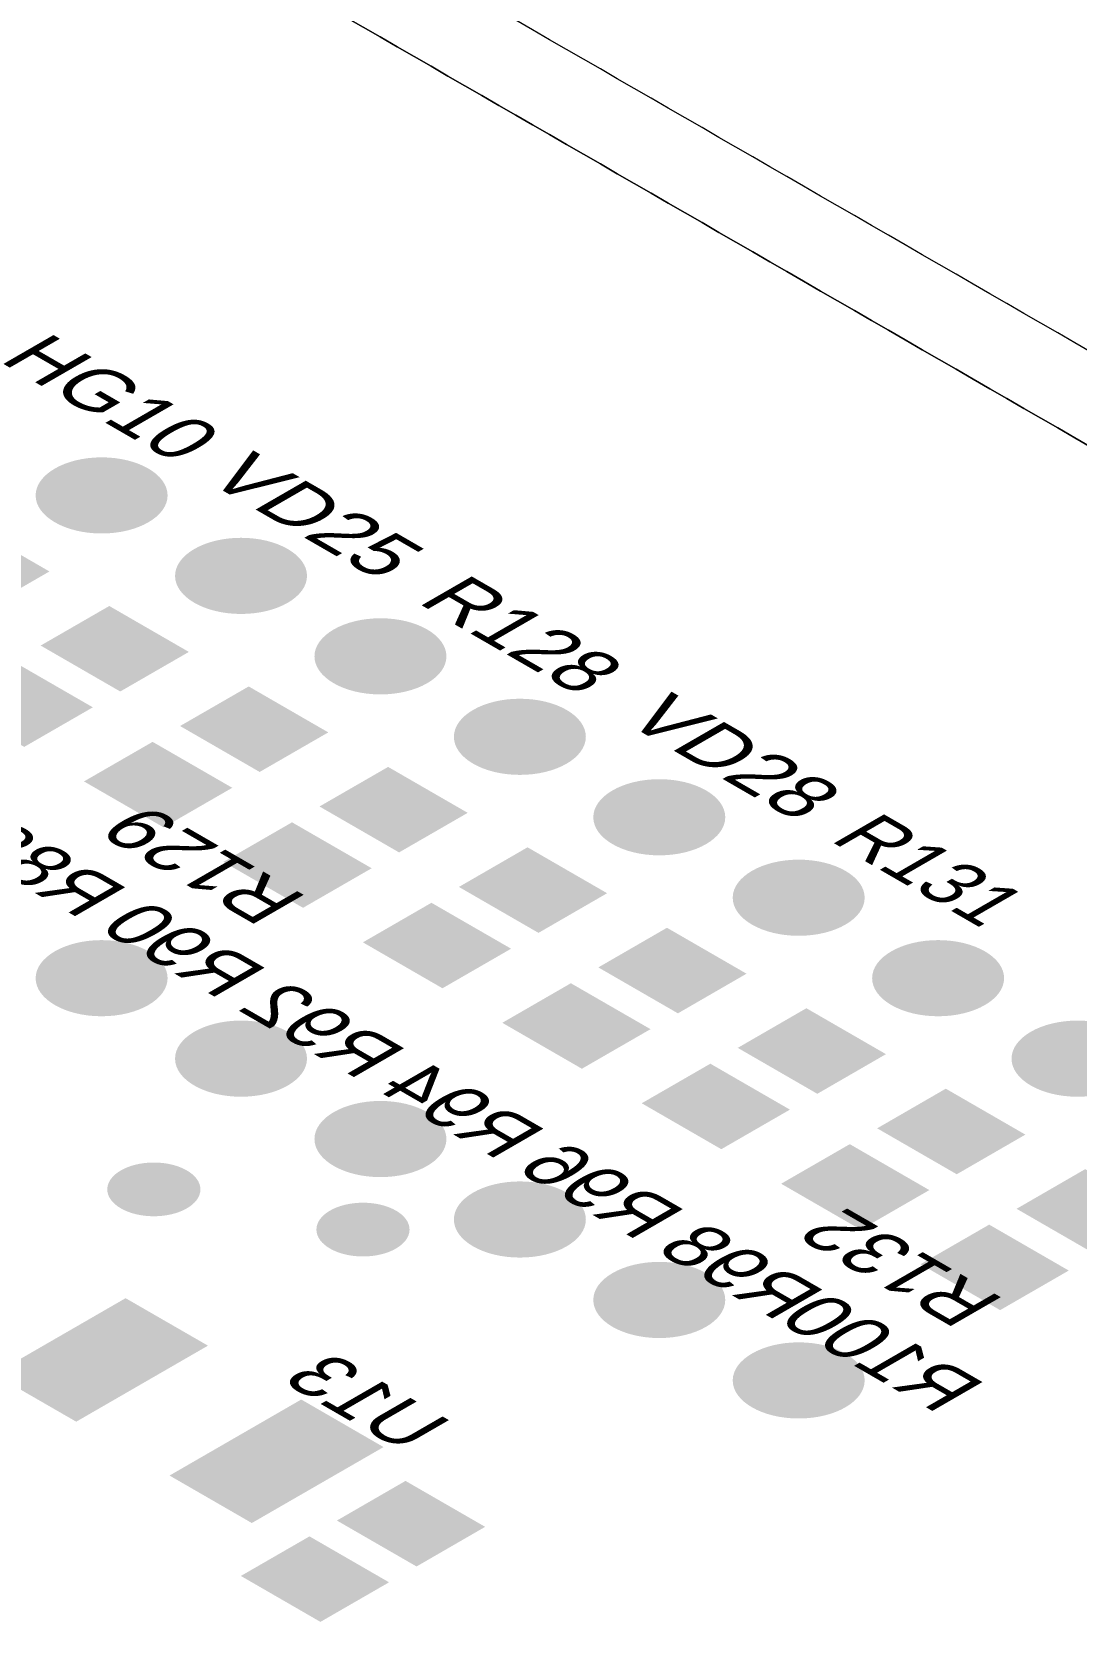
# Model space of a CAD drawing. Header units: millimetres. Extents: x -6 to 177, y -65 to 42.
# Drawn here: x 139.91 to 153.36, y -25.05 to -4.51 of the extents above; entities that cross this region are included whole.
import ezdxf

# ---------------------------------------------------------------- set-up
doc = ezdxf.new("R2010")
doc.units = ezdxf.units.MM
for name, color, linetype, true_color in [('Bottom Layer- Bottom', 7, 'Continuous', 0xffffff), ('Bottom Overlay- Bot Silk', 7, 'Continuous', 0xffffff), ('Bottom Paste- Bot Paste', 7, 'Continuous', 0xffffff), ('Bottom Solder- Bot Mask', 7, 'Continuous', 0xffffff), ('Multi-Layer', 7, 'Continuous', 0xffffff), ('Pad Holes', 7, 'Continuous', 0xffffff), ('Top Layer- Top', 7, 'Continuous', 0xffffff), ('Top Overlay- Top Silk', 7, 'Continuous', 0xffffff), ('Top Paste- Top Paste', 7, 'Continuous', 0xffffff), ('Top Solder- Top Mask', 7, 'Continuous', 0xffffff), ('Via Holes', 7, 'Continuous', 0xffffff)]:
    doc.layers.add(name, color=color, linetype=linetype, true_color=true_color)
doc.styles.add('Arial', font='')
doc.styles.get('Arial').set_extended_font_data('Arial')

# ---------------------------------------------------------------- blocks, each defined once
blk = doc.blocks.new('RES_0805_2012_B_255')
at = {"layer": 'Bottom Layer- Bottom', "linetype": 'Continuous', "lineweight": 18}
for points in [[(142.846, -14.009), (141.892, -13.458), (142.705, -12.988), (143.659, -13.54)], [(141.609, -14.723), (140.654, -14.172), (141.467, -13.703), (142.422, -14.254)]]:
    blk.add_hatch(color=7, dxfattribs=at).paths.add_polyline_path(points, flags=0)
at = {"layer": 'Bottom Paste- Bot Paste', "linetype": 'Continuous', "lineweight": 18}
for points in [[(142.846, -14.009), (141.892, -13.458), (142.705, -12.988), (143.659, -13.54)], [(141.609, -14.723), (140.654, -14.172), (141.467, -13.703), (142.422, -14.254)]]:
    blk.add_hatch(color=7, dxfattribs=at).paths.add_polyline_path(points, flags=0)
at = {"layer": 'Bottom Solder- Bot Mask', "linetype": 'Continuous', "lineweight": 18}
for points in [[(142.846, -14.05), (141.821, -13.458), (142.705, -12.948), (143.73, -13.54)], [(141.609, -14.764), (140.583, -14.172), (141.467, -13.662), (142.493, -14.254)]]:
    blk.add_hatch(color=7, dxfattribs=at).paths.add_polyline_path(points, flags=0)
blk = doc.blocks.new('RES_0805_2012_B_253')
at = {"layer": 'Bottom Layer- Bottom', "linetype": 'Continuous', "lineweight": 18}
for points in [[(148.234, -17.12), (147.28, -16.569), (148.093, -16.099), (149.048, -16.65)], [(146.997, -17.834), (146.042, -17.283), (146.855, -16.814), (147.81, -17.365)]]:
    blk.add_hatch(color=7, dxfattribs=at).paths.add_polyline_path(points, flags=0)
at = {"layer": 'Bottom Paste- Bot Paste', "linetype": 'Continuous', "lineweight": 18}
for points in [[(148.234, -17.12), (147.28, -16.569), (148.093, -16.099), (149.048, -16.65)], [(146.997, -17.834), (146.042, -17.283), (146.855, -16.814), (147.81, -17.365)]]:
    blk.add_hatch(color=7, dxfattribs=at).paths.add_polyline_path(points, flags=0)
at = {"layer": 'Bottom Solder- Bot Mask', "linetype": 'Continuous', "lineweight": 18}
for points in [[(148.234, -17.161), (147.209, -16.569), (148.093, -16.058), (149.118, -16.65)], [(146.997, -17.875), (145.972, -17.283), (146.855, -16.773), (147.881, -17.365)]]:
    blk.add_hatch(color=7, dxfattribs=at).paths.add_polyline_path(points, flags=0)
blk = doc.blocks.new('RES_0805_2012_B_249')
at = {"layer": 'Bottom Layer- Bottom', "linetype": 'Continuous', "lineweight": 18}
for points in [[(153.622, -20.231), (152.668, -19.68), (153.481, -19.21), (154.436, -19.761)], [(152.385, -20.945), (151.43, -20.394), (152.244, -19.925), (153.198, -20.476)]]:
    blk.add_hatch(color=7, dxfattribs=at).paths.add_polyline_path(points, flags=0)
at = {"layer": 'Bottom Paste- Bot Paste', "linetype": 'Continuous', "lineweight": 18}
for points in [[(153.622, -20.231), (152.668, -19.68), (153.481, -19.21), (154.436, -19.761)], [(152.385, -20.945), (151.43, -20.394), (152.244, -19.925), (153.198, -20.476)]]:
    blk.add_hatch(color=7, dxfattribs=at).paths.add_polyline_path(points, flags=0)
at = {"layer": 'Bottom Solder- Bot Mask', "linetype": 'Continuous', "lineweight": 18}
for points in [[(153.622, -20.272), (152.597, -19.68), (153.481, -19.169), (154.506, -19.761)], [(152.385, -20.986), (151.36, -20.394), (152.244, -19.884), (153.269, -20.476)]]:
    blk.add_hatch(color=7, dxfattribs=at).paths.add_polyline_path(points, flags=0)
blk = doc.blocks.new('RES_0805_2012_B_99')
at = {"layer": 'Bottom Layer- Bottom', "linetype": 'Continuous', "lineweight": 18}
for points in [[(139.254, -11.935), (138.299, -11.384), (139.113, -10.915), (140.067, -11.466)], [(138.017, -12.65), (137.062, -12.098), (137.875, -11.629), (138.83, -12.18)]]:
    blk.add_hatch(color=7, dxfattribs=at).paths.add_polyline_path(points, flags=0)
at = {"layer": 'Bottom Paste- Bot Paste', "linetype": 'Continuous', "lineweight": 18}
for points in [[(139.254, -11.935), (138.299, -11.384), (139.113, -10.915), (140.067, -11.466)], [(138.017, -12.65), (137.062, -12.098), (137.875, -11.629), (138.83, -12.18)]]:
    blk.add_hatch(color=7, dxfattribs=at).paths.add_polyline_path(points, flags=0)
at = {"layer": 'Bottom Solder- Bot Mask', "linetype": 'Continuous', "lineweight": 18}
for points in [[(139.254, -11.976), (138.229, -11.384), (139.113, -10.874), (140.138, -11.466)], [(138.017, -12.69), (136.991, -12.098), (137.875, -11.588), (138.901, -12.18)]]:
    blk.add_hatch(color=7, dxfattribs=at).paths.add_polyline_path(points, flags=0)
blk = doc.blocks.new('RES_0805_2012_B_98')
at = {"layer": 'Bottom Layer- Bottom', "linetype": 'Continuous', "lineweight": 18}
for points in [[(144.642, -15.046), (143.688, -14.495), (144.501, -14.025), (145.455, -14.577)], [(143.405, -15.76), (142.45, -15.209), (143.263, -14.74), (144.218, -15.291)]]:
    blk.add_hatch(color=7, dxfattribs=at).paths.add_polyline_path(points, flags=0)
at = {"layer": 'Bottom Paste- Bot Paste', "linetype": 'Continuous', "lineweight": 18}
for points in [[(144.642, -15.046), (143.688, -14.495), (144.501, -14.025), (145.455, -14.577)], [(143.405, -15.76), (142.45, -15.209), (143.263, -14.74), (144.218, -15.291)]]:
    blk.add_hatch(color=7, dxfattribs=at).paths.add_polyline_path(points, flags=0)
at = {"layer": 'Bottom Solder- Bot Mask', "linetype": 'Continuous', "lineweight": 18}
for points in [[(144.642, -15.087), (143.617, -14.495), (144.501, -13.985), (145.526, -14.577)], [(143.405, -15.801), (142.379, -15.209), (143.263, -14.699), (144.289, -15.291)]]:
    blk.add_hatch(color=7, dxfattribs=at).paths.add_polyline_path(points, flags=0)
blk = doc.blocks.new('RES_0805_2012_B_96')
at = {"layer": 'Bottom Layer- Bottom', "linetype": 'Continuous', "lineweight": 18}
for points in [[(146.438, -16.083), (145.484, -15.532), (146.297, -15.062), (147.251, -15.613)], [(145.201, -16.797), (144.246, -16.246), (145.059, -15.777), (146.014, -16.328)]]:
    blk.add_hatch(color=7, dxfattribs=at).paths.add_polyline_path(points, flags=0)
at = {"layer": 'Bottom Paste- Bot Paste', "linetype": 'Continuous', "lineweight": 18}
for points in [[(146.438, -16.083), (145.484, -15.532), (146.297, -15.062), (147.251, -15.613)], [(145.201, -16.797), (144.246, -16.246), (145.059, -15.777), (146.014, -16.328)]]:
    blk.add_hatch(color=7, dxfattribs=at).paths.add_polyline_path(points, flags=0)
at = {"layer": 'Bottom Solder- Bot Mask', "linetype": 'Continuous', "lineweight": 18}
for points in [[(146.438, -16.124), (145.413, -15.532), (146.297, -15.021), (147.322, -15.613)], [(145.201, -16.838), (144.176, -16.246), (145.059, -15.736), (146.085, -16.328)]]:
    blk.add_hatch(color=7, dxfattribs=at).paths.add_polyline_path(points, flags=0)
blk = doc.blocks.new('RES_0805_2012_B_95')
at = {"layer": 'Bottom Layer- Bottom', "linetype": 'Continuous', "lineweight": 18}
for points in [[(141.05, -12.972), (140.096, -12.421), (140.909, -11.951), (141.863, -12.503)], [(139.813, -13.687), (138.858, -13.135), (139.671, -12.666), (140.626, -13.217)]]:
    blk.add_hatch(color=7, dxfattribs=at).paths.add_polyline_path(points, flags=0)
at = {"layer": 'Bottom Paste- Bot Paste', "linetype": 'Continuous', "lineweight": 18}
for points in [[(141.05, -12.972), (140.096, -12.421), (140.909, -11.951), (141.863, -12.503)], [(139.813, -13.687), (138.858, -13.135), (139.671, -12.666), (140.626, -13.217)]]:
    blk.add_hatch(color=7, dxfattribs=at).paths.add_polyline_path(points, flags=0)
at = {"layer": 'Bottom Solder- Bot Mask', "linetype": 'Continuous', "lineweight": 18}
for points in [[(141.05, -13.013), (140.025, -12.421), (140.909, -11.911), (141.934, -12.503)], [(139.813, -13.727), (138.787, -13.135), (139.671, -12.625), (140.697, -13.217)]]:
    blk.add_hatch(color=7, dxfattribs=at).paths.add_polyline_path(points, flags=0)
blk = doc.blocks.new('RES_0805_2012_B_86')
at = {"layer": 'Bottom Layer- Bottom', "linetype": 'Continuous', "lineweight": 18}
for points in [[(150.03, -18.157), (149.076, -17.606), (149.889, -17.136), (150.844, -17.687)], [(148.793, -18.871), (147.838, -18.32), (148.652, -17.851), (149.606, -18.402)]]:
    blk.add_hatch(color=7, dxfattribs=at).paths.add_polyline_path(points, flags=0)
at = {"layer": 'Bottom Paste- Bot Paste', "linetype": 'Continuous', "lineweight": 18}
for points in [[(150.03, -18.157), (149.076, -17.606), (149.889, -17.136), (150.844, -17.687)], [(148.793, -18.871), (147.838, -18.32), (148.652, -17.851), (149.606, -18.402)]]:
    blk.add_hatch(color=7, dxfattribs=at).paths.add_polyline_path(points, flags=0)
at = {"layer": 'Bottom Solder- Bot Mask', "linetype": 'Continuous', "lineweight": 18}
for points in [[(150.03, -18.198), (149.005, -17.606), (149.889, -17.095), (150.914, -17.687)], [(148.793, -18.912), (147.768, -18.32), (148.652, -17.81), (149.677, -18.402)]]:
    blk.add_hatch(color=7, dxfattribs=at).paths.add_polyline_path(points, flags=0)
blk = doc.blocks.new('RES_0805_2012_B_85')
at = {"layer": 'Bottom Layer- Bottom', "linetype": 'Continuous', "lineweight": 18}
for points in [[(151.826, -19.194), (150.872, -18.643), (151.685, -18.173), (152.64, -18.724)], [(150.589, -19.908), (149.634, -19.357), (150.448, -18.888), (151.402, -19.439)]]:
    blk.add_hatch(color=7, dxfattribs=at).paths.add_polyline_path(points, flags=0)
at = {"layer": 'Bottom Paste- Bot Paste', "linetype": 'Continuous', "lineweight": 18}
for points in [[(151.826, -19.194), (150.872, -18.643), (151.685, -18.173), (152.64, -18.724)], [(150.589, -19.908), (149.634, -19.357), (150.448, -18.888), (151.402, -19.439)]]:
    blk.add_hatch(color=7, dxfattribs=at).paths.add_polyline_path(points, flags=0)
at = {"layer": 'Bottom Solder- Bot Mask', "linetype": 'Continuous', "lineweight": 18}
for points in [[(151.826, -19.235), (150.801, -18.643), (151.685, -18.132), (152.71, -18.724)], [(150.589, -19.949), (149.564, -19.357), (150.448, -18.847), (151.473, -19.439)]]:
    blk.add_hatch(color=7, dxfattribs=at).paths.add_polyline_path(points, flags=0)
blk = doc.blocks.new('DC_10_18')
at = {"layer": 'Bottom Layer- Bottom', "linetype": 'Continuous', "lineweight": 18}
h = blk.add_hatch(color=7, dxfattribs=at)
edge = h.paths.add_edge_path(flags=0)
edge.add_ellipse((140.81, -10.486), major_axis=(-0.8, 0), ratio=0.57735, start_angle=0, end_angle=360)
h = blk.add_hatch(color=7, dxfattribs=at)
edge = h.paths.add_edge_path(flags=0)
edge.add_ellipse((142.606, -11.523), major_axis=(-0.8, 0), ratio=0.57735, start_angle=0, end_angle=360)
h = blk.add_hatch(color=7, dxfattribs=at)
edge = h.paths.add_edge_path(flags=0)
edge.add_ellipse((144.402, -12.56), major_axis=(-0.8, 0), ratio=0.57735, start_angle=0, end_angle=360)
h = blk.add_hatch(color=7, dxfattribs=at)
edge = h.paths.add_edge_path(flags=0)
edge.add_ellipse((146.198, -13.597), major_axis=(-0.8, 0), ratio=0.57735, start_angle=0, end_angle=360)
h = blk.add_hatch(color=7, dxfattribs=at)
edge = h.paths.add_edge_path(flags=0)
edge.add_ellipse((147.994, -14.634), major_axis=(-0.8, 0), ratio=0.57735, start_angle=0, end_angle=360)
h = blk.add_hatch(color=7, dxfattribs=at)
edge = h.paths.add_edge_path(flags=0)
edge.add_ellipse((149.79, -15.671), major_axis=(-0.8, 0), ratio=0.57735, start_angle=0, end_angle=360)
h = blk.add_hatch(color=7, dxfattribs=at)
edge = h.paths.add_edge_path(flags=0)
edge.add_ellipse((140.81, -16.708), major_axis=(-0.8, 0), ratio=0.57735, start_angle=0, end_angle=360)
h = blk.add_hatch(color=7, dxfattribs=at)
edge = h.paths.add_edge_path(flags=0)
edge.add_ellipse((151.586, -16.708), major_axis=(-0.8, 0), ratio=0.57735, start_angle=0, end_angle=360)
h = blk.add_hatch(color=7, dxfattribs=at)
edge = h.paths.add_edge_path(flags=0)
edge.add_ellipse((142.606, -17.745), major_axis=(-0.8, 0), ratio=0.57735, start_angle=0, end_angle=360)
h = blk.add_hatch(color=7, dxfattribs=at)
edge = h.paths.add_edge_path(flags=0)
edge.add_ellipse((153.382, -17.745), major_axis=(-0.8, 0), ratio=0.57735, start_angle=0, end_angle=360)
h = blk.add_hatch(color=7, dxfattribs=at)
edge = h.paths.add_edge_path(flags=0)
edge.add_ellipse((144.402, -18.781), major_axis=(-0.8, 0), ratio=0.57735, start_angle=0, end_angle=360)
h = blk.add_hatch(color=7, dxfattribs=at)
edge = h.paths.add_edge_path(flags=0)
edge.add_ellipse((146.198, -19.818), major_axis=(-0.8, 0), ratio=0.57735, start_angle=0, end_angle=360)
h = blk.add_hatch(color=7, dxfattribs=at)
edge = h.paths.add_edge_path(flags=0)
edge.add_ellipse((147.994, -20.855), major_axis=(-0.8, 0), ratio=0.57735, start_angle=0, end_angle=360)
h = blk.add_hatch(color=7, dxfattribs=at)
edge = h.paths.add_edge_path(flags=0)
edge.add_ellipse((149.79, -21.892), major_axis=(-0.8, 0), ratio=0.57735, start_angle=0, end_angle=360)
at = {"layer": 'Bottom Solder- Bot Mask', "linetype": 'Continuous', "lineweight": 18}
h = blk.add_hatch(color=7, dxfattribs=at)
edge = h.paths.add_edge_path(flags=0)
edge.add_ellipse((140.81, -10.486), major_axis=(-0.85, 0), ratio=0.57735, start_angle=0, end_angle=360)
h = blk.add_hatch(color=7, dxfattribs=at)
edge = h.paths.add_edge_path(flags=0)
edge.add_ellipse((142.606, -11.523), major_axis=(-0.85, 0), ratio=0.57735, start_angle=0, end_angle=360)
h = blk.add_hatch(color=7, dxfattribs=at)
edge = h.paths.add_edge_path(flags=0)
edge.add_ellipse((144.402, -12.56), major_axis=(-0.85, 0), ratio=0.57735, start_angle=0, end_angle=360)
h = blk.add_hatch(color=7, dxfattribs=at)
edge = h.paths.add_edge_path(flags=0)
edge.add_ellipse((146.198, -13.597), major_axis=(-0.85, 0), ratio=0.57735, start_angle=0, end_angle=360)
h = blk.add_hatch(color=7, dxfattribs=at)
edge = h.paths.add_edge_path(flags=0)
edge.add_ellipse((147.994, -14.634), major_axis=(-0.85, 0), ratio=0.57735, start_angle=0, end_angle=360)
h = blk.add_hatch(color=7, dxfattribs=at)
edge = h.paths.add_edge_path(flags=0)
edge.add_ellipse((149.79, -15.671), major_axis=(-0.85, 0), ratio=0.57735, start_angle=0, end_angle=360)
h = blk.add_hatch(color=7, dxfattribs=at)
edge = h.paths.add_edge_path(flags=0)
edge.add_ellipse((140.81, -16.708), major_axis=(-0.85, 0), ratio=0.57735, start_angle=0, end_angle=360)
h = blk.add_hatch(color=7, dxfattribs=at)
edge = h.paths.add_edge_path(flags=0)
edge.add_ellipse((151.586, -16.708), major_axis=(-0.85, 0), ratio=0.57735, start_angle=0, end_angle=360)
h = blk.add_hatch(color=7, dxfattribs=at)
edge = h.paths.add_edge_path(flags=0)
edge.add_ellipse((142.606, -17.745), major_axis=(-0.85, 0), ratio=0.57735, start_angle=0, end_angle=360)
h = blk.add_hatch(color=7, dxfattribs=at)
edge = h.paths.add_edge_path(flags=0)
edge.add_ellipse((153.382, -17.745), major_axis=(-0.85, 0), ratio=0.57735, start_angle=0, end_angle=360)
h = blk.add_hatch(color=7, dxfattribs=at)
edge = h.paths.add_edge_path(flags=0)
edge.add_ellipse((144.402, -18.781), major_axis=(-0.85, 0), ratio=0.57735, start_angle=0, end_angle=360)
h = blk.add_hatch(color=7, dxfattribs=at)
edge = h.paths.add_edge_path(flags=0)
edge.add_ellipse((146.198, -19.818), major_axis=(-0.85, 0), ratio=0.57735, start_angle=0, end_angle=360)
h = blk.add_hatch(color=7, dxfattribs=at)
edge = h.paths.add_edge_path(flags=0)
edge.add_ellipse((147.994, -20.855), major_axis=(-0.85, 0), ratio=0.57735, start_angle=0, end_angle=360)
h = blk.add_hatch(color=7, dxfattribs=at)
edge = h.paths.add_edge_path(flags=0)
edge.add_ellipse((149.79, -21.892), major_axis=(-0.85, 0), ratio=0.57735, start_angle=0, end_angle=360)
at = {"layer": 'Multi-Layer', "linetype": 'Continuous', "lineweight": 18}
h = blk.add_hatch(color=9, dxfattribs=at)
edge = h.paths.add_edge_path(flags=0)
edge.add_ellipse((140.81, -10.486), major_axis=(-0.8, 0), ratio=0.57735, start_angle=0, end_angle=360)
h = blk.add_hatch(color=9, dxfattribs=at)
edge = h.paths.add_edge_path(flags=0)
edge.add_ellipse((142.606, -11.523), major_axis=(-0.8, 0), ratio=0.57735, start_angle=0, end_angle=360)
h = blk.add_hatch(color=9, dxfattribs=at)
edge = h.paths.add_edge_path(flags=0)
edge.add_ellipse((144.402, -12.56), major_axis=(-0.8, 0), ratio=0.57735, start_angle=0, end_angle=360)
h = blk.add_hatch(color=9, dxfattribs=at)
edge = h.paths.add_edge_path(flags=0)
edge.add_ellipse((146.198, -13.597), major_axis=(-0.8, 0), ratio=0.57735, start_angle=0, end_angle=360)
h = blk.add_hatch(color=9, dxfattribs=at)
edge = h.paths.add_edge_path(flags=0)
edge.add_ellipse((147.994, -14.634), major_axis=(-0.8, 0), ratio=0.57735, start_angle=0, end_angle=360)
h = blk.add_hatch(color=9, dxfattribs=at)
edge = h.paths.add_edge_path(flags=0)
edge.add_ellipse((149.79, -15.671), major_axis=(-0.8, 0), ratio=0.57735, start_angle=0, end_angle=360)
h = blk.add_hatch(color=9, dxfattribs=at)
edge = h.paths.add_edge_path(flags=0)
edge.add_ellipse((140.81, -16.708), major_axis=(-0.8, 0), ratio=0.57735, start_angle=0, end_angle=360)
h = blk.add_hatch(color=9, dxfattribs=at)
edge = h.paths.add_edge_path(flags=0)
edge.add_ellipse((151.586, -16.708), major_axis=(-0.8, 0), ratio=0.57735, start_angle=0, end_angle=360)
h = blk.add_hatch(color=9, dxfattribs=at)
edge = h.paths.add_edge_path(flags=0)
edge.add_ellipse((142.606, -17.745), major_axis=(-0.8, 0), ratio=0.57735, start_angle=0, end_angle=360)
h = blk.add_hatch(color=9, dxfattribs=at)
edge = h.paths.add_edge_path(flags=0)
edge.add_ellipse((153.382, -17.745), major_axis=(-0.8, 0), ratio=0.57735, start_angle=0, end_angle=360)
h = blk.add_hatch(color=9, dxfattribs=at)
edge = h.paths.add_edge_path(flags=0)
edge.add_ellipse((144.402, -18.781), major_axis=(-0.8, 0), ratio=0.57735, start_angle=0, end_angle=360)
h = blk.add_hatch(color=9, dxfattribs=at)
edge = h.paths.add_edge_path(flags=0)
edge.add_ellipse((146.198, -19.818), major_axis=(-0.8, 0), ratio=0.57735, start_angle=0, end_angle=360)
h = blk.add_hatch(color=9, dxfattribs=at)
edge = h.paths.add_edge_path(flags=0)
edge.add_ellipse((147.994, -20.855), major_axis=(-0.8, 0), ratio=0.57735, start_angle=0, end_angle=360)
h = blk.add_hatch(color=9, dxfattribs=at)
edge = h.paths.add_edge_path(flags=0)
edge.add_ellipse((149.79, -21.892), major_axis=(-0.8, 0), ratio=0.57735, start_angle=0, end_angle=360)
at = {"layer": 'Pad Holes', "linetype": 'Continuous', "lineweight": 18}
h = blk.add_hatch(color=7, dxfattribs=at)
edge = h.paths.add_edge_path(flags=0)
edge.add_ellipse((140.81, -10.486), major_axis=(-0.4, 0), ratio=0.57735, start_angle=0, end_angle=360)
h = blk.add_hatch(color=7, dxfattribs=at)
edge = h.paths.add_edge_path(flags=0)
edge.add_ellipse((142.606, -11.523), major_axis=(-0.4, 0), ratio=0.57735, start_angle=0, end_angle=360)
h = blk.add_hatch(color=7, dxfattribs=at)
edge = h.paths.add_edge_path(flags=0)
edge.add_ellipse((144.402, -12.56), major_axis=(-0.4, 0), ratio=0.57735, start_angle=0, end_angle=360)
h = blk.add_hatch(color=7, dxfattribs=at)
edge = h.paths.add_edge_path(flags=0)
edge.add_ellipse((146.198, -13.597), major_axis=(-0.4, 0), ratio=0.57735, start_angle=0, end_angle=360)
h = blk.add_hatch(color=7, dxfattribs=at)
edge = h.paths.add_edge_path(flags=0)
edge.add_ellipse((147.994, -14.634), major_axis=(-0.4, 0), ratio=0.57735, start_angle=0, end_angle=360)
h = blk.add_hatch(color=7, dxfattribs=at)
edge = h.paths.add_edge_path(flags=0)
edge.add_ellipse((149.79, -15.671), major_axis=(-0.4, 0), ratio=0.57735, start_angle=0, end_angle=360)
h = blk.add_hatch(color=7, dxfattribs=at)
edge = h.paths.add_edge_path(flags=0)
edge.add_ellipse((140.81, -16.708), major_axis=(-0.4, 0), ratio=0.57735, start_angle=0, end_angle=360)
h = blk.add_hatch(color=7, dxfattribs=at)
edge = h.paths.add_edge_path(flags=0)
edge.add_ellipse((151.586, -16.708), major_axis=(-0.4, 0), ratio=0.57735, start_angle=0, end_angle=360)
h = blk.add_hatch(color=7, dxfattribs=at)
edge = h.paths.add_edge_path(flags=0)
edge.add_ellipse((142.606, -17.745), major_axis=(-0.4, 0), ratio=0.57735, start_angle=0, end_angle=360)
h = blk.add_hatch(color=7, dxfattribs=at)
edge = h.paths.add_edge_path(flags=0)
edge.add_ellipse((153.382, -17.745), major_axis=(-0.4, 0), ratio=0.57735, start_angle=0, end_angle=360)
h = blk.add_hatch(color=7, dxfattribs=at)
edge = h.paths.add_edge_path(flags=0)
edge.add_ellipse((144.402, -18.781), major_axis=(-0.4, 0), ratio=0.57735, start_angle=0, end_angle=360)
h = blk.add_hatch(color=7, dxfattribs=at)
edge = h.paths.add_edge_path(flags=0)
edge.add_ellipse((146.198, -19.818), major_axis=(-0.4, 0), ratio=0.57735, start_angle=0, end_angle=360)
h = blk.add_hatch(color=7, dxfattribs=at)
edge = h.paths.add_edge_path(flags=0)
edge.add_ellipse((147.994, -20.855), major_axis=(-0.4, 0), ratio=0.57735, start_angle=0, end_angle=360)
h = blk.add_hatch(color=7, dxfattribs=at)
edge = h.paths.add_edge_path(flags=0)
edge.add_ellipse((149.79, -21.892), major_axis=(-0.4, 0), ratio=0.57735, start_angle=0, end_angle=360)
at = {"layer": 'Top Layer- Top', "linetype": 'Continuous', "lineweight": 18}
h = blk.add_hatch(color=7, dxfattribs=at)
edge = h.paths.add_edge_path(flags=0)
edge.add_ellipse((140.81, -10.486), major_axis=(-0.8, 0), ratio=0.57735, start_angle=0, end_angle=360)
h = blk.add_hatch(color=7, dxfattribs=at)
edge = h.paths.add_edge_path(flags=0)
edge.add_ellipse((142.606, -11.523), major_axis=(-0.8, 0), ratio=0.57735, start_angle=0, end_angle=360)
h = blk.add_hatch(color=7, dxfattribs=at)
edge = h.paths.add_edge_path(flags=0)
edge.add_ellipse((144.402, -12.56), major_axis=(-0.8, 0), ratio=0.57735, start_angle=0, end_angle=360)
h = blk.add_hatch(color=7, dxfattribs=at)
edge = h.paths.add_edge_path(flags=0)
edge.add_ellipse((146.198, -13.597), major_axis=(-0.8, 0), ratio=0.57735, start_angle=0, end_angle=360)
h = blk.add_hatch(color=7, dxfattribs=at)
edge = h.paths.add_edge_path(flags=0)
edge.add_ellipse((147.994, -14.634), major_axis=(-0.8, 0), ratio=0.57735, start_angle=0, end_angle=360)
h = blk.add_hatch(color=7, dxfattribs=at)
edge = h.paths.add_edge_path(flags=0)
edge.add_ellipse((149.79, -15.671), major_axis=(-0.8, 0), ratio=0.57735, start_angle=0, end_angle=360)
h = blk.add_hatch(color=7, dxfattribs=at)
edge = h.paths.add_edge_path(flags=0)
edge.add_ellipse((140.81, -16.708), major_axis=(-0.8, 0), ratio=0.57735, start_angle=0, end_angle=360)
h = blk.add_hatch(color=7, dxfattribs=at)
edge = h.paths.add_edge_path(flags=0)
edge.add_ellipse((151.586, -16.708), major_axis=(-0.8, 0), ratio=0.57735, start_angle=0, end_angle=360)
h = blk.add_hatch(color=7, dxfattribs=at)
edge = h.paths.add_edge_path(flags=0)
edge.add_ellipse((142.606, -17.745), major_axis=(-0.8, 0), ratio=0.57735, start_angle=0, end_angle=360)
h = blk.add_hatch(color=7, dxfattribs=at)
edge = h.paths.add_edge_path(flags=0)
edge.add_ellipse((153.382, -17.745), major_axis=(-0.8, 0), ratio=0.57735, start_angle=0, end_angle=360)
h = blk.add_hatch(color=7, dxfattribs=at)
edge = h.paths.add_edge_path(flags=0)
edge.add_ellipse((144.402, -18.781), major_axis=(-0.8, 0), ratio=0.57735, start_angle=0, end_angle=360)
h = blk.add_hatch(color=7, dxfattribs=at)
edge = h.paths.add_edge_path(flags=0)
edge.add_ellipse((146.198, -19.818), major_axis=(-0.8, 0), ratio=0.57735, start_angle=0, end_angle=360)
h = blk.add_hatch(color=7, dxfattribs=at)
edge = h.paths.add_edge_path(flags=0)
edge.add_ellipse((147.994, -20.855), major_axis=(-0.8, 0), ratio=0.57735, start_angle=0, end_angle=360)
h = blk.add_hatch(color=7, dxfattribs=at)
edge = h.paths.add_edge_path(flags=0)
edge.add_ellipse((149.79, -21.892), major_axis=(-0.8, 0), ratio=0.57735, start_angle=0, end_angle=360)
at = {"layer": 'Top Solder- Top Mask', "linetype": 'Continuous', "lineweight": 18}
h = blk.add_hatch(color=7, dxfattribs=at)
edge = h.paths.add_edge_path(flags=0)
edge.add_ellipse((140.81, -10.486), major_axis=(-0.85, 0), ratio=0.57735, start_angle=0, end_angle=360)
h = blk.add_hatch(color=7, dxfattribs=at)
edge = h.paths.add_edge_path(flags=0)
edge.add_ellipse((142.606, -11.523), major_axis=(-0.85, 0), ratio=0.57735, start_angle=0, end_angle=360)
h = blk.add_hatch(color=7, dxfattribs=at)
edge = h.paths.add_edge_path(flags=0)
edge.add_ellipse((144.402, -12.56), major_axis=(-0.85, 0), ratio=0.57735, start_angle=0, end_angle=360)
h = blk.add_hatch(color=7, dxfattribs=at)
edge = h.paths.add_edge_path(flags=0)
edge.add_ellipse((146.198, -13.597), major_axis=(-0.85, 0), ratio=0.57735, start_angle=0, end_angle=360)
h = blk.add_hatch(color=7, dxfattribs=at)
edge = h.paths.add_edge_path(flags=0)
edge.add_ellipse((147.994, -14.634), major_axis=(-0.85, 0), ratio=0.57735, start_angle=0, end_angle=360)
h = blk.add_hatch(color=7, dxfattribs=at)
edge = h.paths.add_edge_path(flags=0)
edge.add_ellipse((149.79, -15.671), major_axis=(-0.85, 0), ratio=0.57735, start_angle=0, end_angle=360)
h = blk.add_hatch(color=7, dxfattribs=at)
edge = h.paths.add_edge_path(flags=0)
edge.add_ellipse((140.81, -16.708), major_axis=(-0.85, 0), ratio=0.57735, start_angle=0, end_angle=360)
h = blk.add_hatch(color=7, dxfattribs=at)
edge = h.paths.add_edge_path(flags=0)
edge.add_ellipse((151.586, -16.708), major_axis=(-0.85, 0), ratio=0.57735, start_angle=0, end_angle=360)
h = blk.add_hatch(color=7, dxfattribs=at)
edge = h.paths.add_edge_path(flags=0)
edge.add_ellipse((142.606, -17.745), major_axis=(-0.85, 0), ratio=0.57735, start_angle=0, end_angle=360)
h = blk.add_hatch(color=7, dxfattribs=at)
edge = h.paths.add_edge_path(flags=0)
edge.add_ellipse((153.382, -17.745), major_axis=(-0.85, 0), ratio=0.57735, start_angle=0, end_angle=360)
h = blk.add_hatch(color=7, dxfattribs=at)
edge = h.paths.add_edge_path(flags=0)
edge.add_ellipse((144.402, -18.781), major_axis=(-0.85, 0), ratio=0.57735, start_angle=0, end_angle=360)
h = blk.add_hatch(color=7, dxfattribs=at)
edge = h.paths.add_edge_path(flags=0)
edge.add_ellipse((146.198, -19.818), major_axis=(-0.85, 0), ratio=0.57735, start_angle=0, end_angle=360)
h = blk.add_hatch(color=7, dxfattribs=at)
edge = h.paths.add_edge_path(flags=0)
edge.add_ellipse((147.994, -20.855), major_axis=(-0.85, 0), ratio=0.57735, start_angle=0, end_angle=360)
h = blk.add_hatch(color=7, dxfattribs=at)
edge = h.paths.add_edge_path(flags=0)
edge.add_ellipse((149.79, -21.892), major_axis=(-0.85, 0), ratio=0.57735, start_angle=0, end_angle=360)
blk = doc.blocks.new('RES_0805_2012_16')
at = {"layer": 'Top Layer- Top', "linetype": 'Continuous', "lineweight": 18}
for points in [[(144.725, -23.228), (145.68, -23.779), (144.867, -24.249), (143.912, -23.698)], [(143.488, -23.943), (144.442, -24.494), (143.629, -24.963), (142.675, -24.412)]]:
    blk.add_hatch(color=7, dxfattribs=at).paths.add_polyline_path(points, flags=0)
at = {"layer": 'Top Paste- Top Paste', "linetype": 'Continuous', "lineweight": 18}
for points in [[(144.725, -23.228), (145.68, -23.779), (144.867, -24.249), (143.912, -23.698)], [(143.488, -23.943), (144.442, -24.494), (143.629, -24.963), (142.675, -24.412)]]:
    blk.add_hatch(color=7, dxfattribs=at).paths.add_polyline_path(points, flags=0)
at = {"layer": 'Top Solder- Top Mask', "linetype": 'Continuous', "lineweight": 18}
for points in [[(144.725, -23.187), (145.751, -23.779), (144.867, -24.29), (143.841, -23.698)], [(143.488, -23.902), (144.513, -24.494), (143.629, -25.004), (142.604, -24.412)]]:
    blk.add_hatch(color=7, dxfattribs=at).paths.add_polyline_path(points, flags=0)
blk = doc.blocks.new('LED3528_15')
at = {"layer": 'Top Layer- Top', "linetype": 'Continuous', "lineweight": 18}
for points in [[(142.109, -21.444), (140.483, -22.383), (139.493, -21.812), (141.119, -20.873)], [(141.755, -23.118), (143.382, -22.179), (144.372, -22.751), (142.745, -23.69)]]:
    blk.add_hatch(color=7, dxfattribs=at).paths.add_polyline_path(points, flags=0)
at = {"layer": 'Top Paste- Top Paste', "linetype": 'Continuous', "lineweight": 18}
for points in [[(142.109, -21.444), (140.483, -22.383), (139.493, -21.812), (141.119, -20.873)], [(141.755, -23.118), (143.382, -22.179), (144.372, -22.751), (142.745, -23.69)]]:
    blk.add_hatch(color=7, dxfattribs=at).paths.add_polyline_path(points, flags=0)
at = {"layer": 'Top Solder- Top Mask', "linetype": 'Continuous', "lineweight": 18}
for points in [[(142.18, -21.444), (140.483, -22.424), (139.422, -21.812), (141.119, -20.832)], [(141.685, -23.118), (143.382, -22.138), (144.442, -22.751), (142.745, -23.73)]]:
    blk.add_hatch(color=7, dxfattribs=at).paths.add_polyline_path(points, flags=0)

msp = doc.modelspace()

# ---------------------------------------------------------------- hatches: boundary and pattern name
at = {"layer": 'Bottom Layer- Bottom', "linetype": 'Continuous', "lineweight": 18}
h = msp.add_hatch(color=7, dxfattribs=at)
edge = h.paths.add_edge_path(flags=0)
edge.add_ellipse((141.483, -19.43), major_axis=(-0.55, 0), ratio=0.57735, start_angle=0, end_angle=360)
h = msp.add_hatch(color=7, dxfattribs=at)
edge = h.paths.add_edge_path(flags=0)
edge.add_ellipse((144.177, -19.948), major_axis=(-0.55, 0), ratio=0.57735, start_angle=0, end_angle=360)
at = {"layer": 'Bottom Solder- Bot Mask', "linetype": 'Continuous', "lineweight": 18}
h = msp.add_hatch(color=7, dxfattribs=at)
edge = h.paths.add_edge_path(flags=0)
edge.add_ellipse((141.483, -19.43), major_axis=(-0.6, 0), ratio=0.57735, start_angle=0, end_angle=360)
h = msp.add_hatch(color=7, dxfattribs=at)
edge = h.paths.add_edge_path(flags=0)
edge.add_ellipse((144.177, -19.948), major_axis=(-0.6, 0), ratio=0.57735, start_angle=0, end_angle=360)
at = {"layer": 'Top Layer- Top', "linetype": 'Continuous', "lineweight": 18}
h = msp.add_hatch(color=7, dxfattribs=at)
edge = h.paths.add_edge_path(flags=0)
edge.add_ellipse((141.483, -19.43), major_axis=(-0.55, 0), ratio=0.57735, start_angle=0, end_angle=360)
h = msp.add_hatch(color=7, dxfattribs=at)
edge = h.paths.add_edge_path(flags=0)
edge.add_ellipse((144.177, -19.948), major_axis=(-0.55, 0), ratio=0.57735, start_angle=0, end_angle=360)
at = {"layer": 'Top Solder- Top Mask', "linetype": 'Continuous', "lineweight": 18}
h = msp.add_hatch(color=7, dxfattribs=at)
edge = h.paths.add_edge_path(flags=0)
edge.add_ellipse((141.483, -19.43), major_axis=(-0.6, 0), ratio=0.57735, start_angle=0, end_angle=360)
h = msp.add_hatch(color=7, dxfattribs=at)
edge = h.paths.add_edge_path(flags=0)
edge.add_ellipse((144.177, -19.948), major_axis=(-0.6, 0), ratio=0.57735, start_angle=0, end_angle=360)
at = {"layer": 'Via Holes', "linetype": 'Continuous', "lineweight": 18}
h = msp.add_hatch(color=7, dxfattribs=at)
edge = h.paths.add_edge_path(flags=0)
edge.add_ellipse((141.483, -19.43), major_axis=(-0.3, 0), ratio=0.57735, start_angle=0, end_angle=360)
h = msp.add_hatch(color=7, dxfattribs=at)
edge = h.paths.add_edge_path(flags=0)
edge.add_ellipse((144.177, -19.948), major_axis=(-0.3, 0), ratio=0.57735, start_angle=0, end_angle=360)

# ---------------------------------------------------------------- linework, layer by layer
at = {"color": 252, "linetype": 'Continuous', "lineweight": 13}
for points, degree in [([(177.13, -22.25), (65.407, 42.254)], 1), ([(177.13, -23.474), (65.407, 41.029)], 1), ([(133.643, -47.357), (137.267, -45.265), (144.515, -41.08), (155.387, -34.803), (166.258, -28.526), (173.506, -24.342), (177.13, -22.25)], 3), ([(133.643, -48.582), (137.267, -46.489), (144.515, -42.305), (155.387, -36.028), (166.258, -29.751), (173.506, -25.567), (177.13, -23.474)], 3)]:
    msp.add_open_spline(points, degree=degree, dxfattribs=at)
at = {"color": 163, "linetype": 'Continuous', "lineweight": 18}
for points, degree in [([(65.407, 41.029), (177.13, -23.474)], 1), ([(133.643, -48.582), (137.267, -46.489), (144.515, -42.305), (155.387, -36.028), (166.258, -29.751), (173.506, -25.567), (177.13, -23.474)], 3)]:
    msp.add_open_spline(points, degree=degree, dxfattribs=at)

# ---------------------------------------------------------------- block references
for name in ['DC_10_18', 'RES_0805_2012_B_99', 'RES_0805_2012_B_95', 'RES_0805_2012_B_255', 'RES_0805_2012_B_98', 'RES_0805_2012_B_96', 'RES_0805_2012_B_253', 'RES_0805_2012_B_86', 'RES_0805_2012_B_85', 'RES_0805_2012_B_249', 'LED3528_15', 'RES_0805_2012_16']:
    msp.add_blockref(name, (0, 0), dxfattribs=at)

# ---------------------------------------------------------------- texts
at = {"layer": 'Bottom Overlay- Bot Silk', "color": 44, "linetype": 'Continuous', "lineweight": 13, "extrusion": (0, -0.816497, -0.57735), "char_height": 0.912, "attachment_point": 7, "text_direction": (-0.707107, 0.408248, -0.57735), "line_spacing_factor": 1.047437, "style": 'Arial'}
for s, insert in [('\\fArial|b0|i0;\\W0.9701;R88', (140.53, -15.955, 0.104)), ('\\fArial|b0|i0;\\W0.9676;R90', (142.326, -16.992, 0.104)), ('\\fArial|b0|i0;\\W0.9648;R92', (144.122, -18.029, 0.104)), ('\\fArial|b0|i0;\\W0.9676;R94', (145.918, -19.066, 0.104)), ('\\fArial|b0|i0;\\W0.9692;R96', (147.714, -20.103, 0.104)), ('\\fArial|b0|i0;\\W0.9701;R98', (149.511, -21.14, 0.104)), ('\\fArial|b0|i0;\\W0.9751;R100', (151.575, -22.332, 0.104)), ('\\fArial|b0|i0;\\W0.9692;U13', (144.697, -22.82, 0.104))]:
    msp.add_mtext(s, dxfattribs=dict(at, insert=insert))
at = {"layer": 'Top Overlay- Top Silk', "color": 2, "linetype": 'Continuous', "lineweight": 13, "extrusion": (0, 0.816497, 0.57735), "char_height": 0.912, "attachment_point": 7, "line_spacing_factor": 1.047437, "style": 'Arial'}
for s, insert, text_direction in [('\\fArial|b0|i0;\\W0.9768;HG10', (139.464, -8.755, 0.16), (0.707107, -0.408248, 0.57735)), ('\\fArial|b0|i0;\\W1.0102;VD25', (142.104, -10.28, 0.16), (0.707107, -0.408248, 0.57735)), ('\\fArial|b0|i0;\\W0.9769;R128', (144.852, -11.866, 0.16), (0.707107, -0.408248, 0.57735)), ('\\fArial|b0|i0;\\W1.0087;VD28', (147.493, -13.39, 0.16), (0.707107, -0.408248, 0.57735)), ('\\fArial|b0|i0;\\W0.9769;R129', (143.494, -15.67, -0.152), (-0.707107, 0.408248, -0.57735)), ('\\fArial|b0|i0;\\W0.9168;R131', (150.168, -14.935, 0.16), (0.707107, -0.408248, 0.57735)), ('\\fArial|b0|i0;\\W0.9729;R132', (152.474, -20.855, -0.152), (-0.707107, 0.408248, -0.57735))]:
    msp.add_mtext(s, dxfattribs=dict(at, insert=insert, text_direction=text_direction))

doc.saveas('drawing.dxf')
